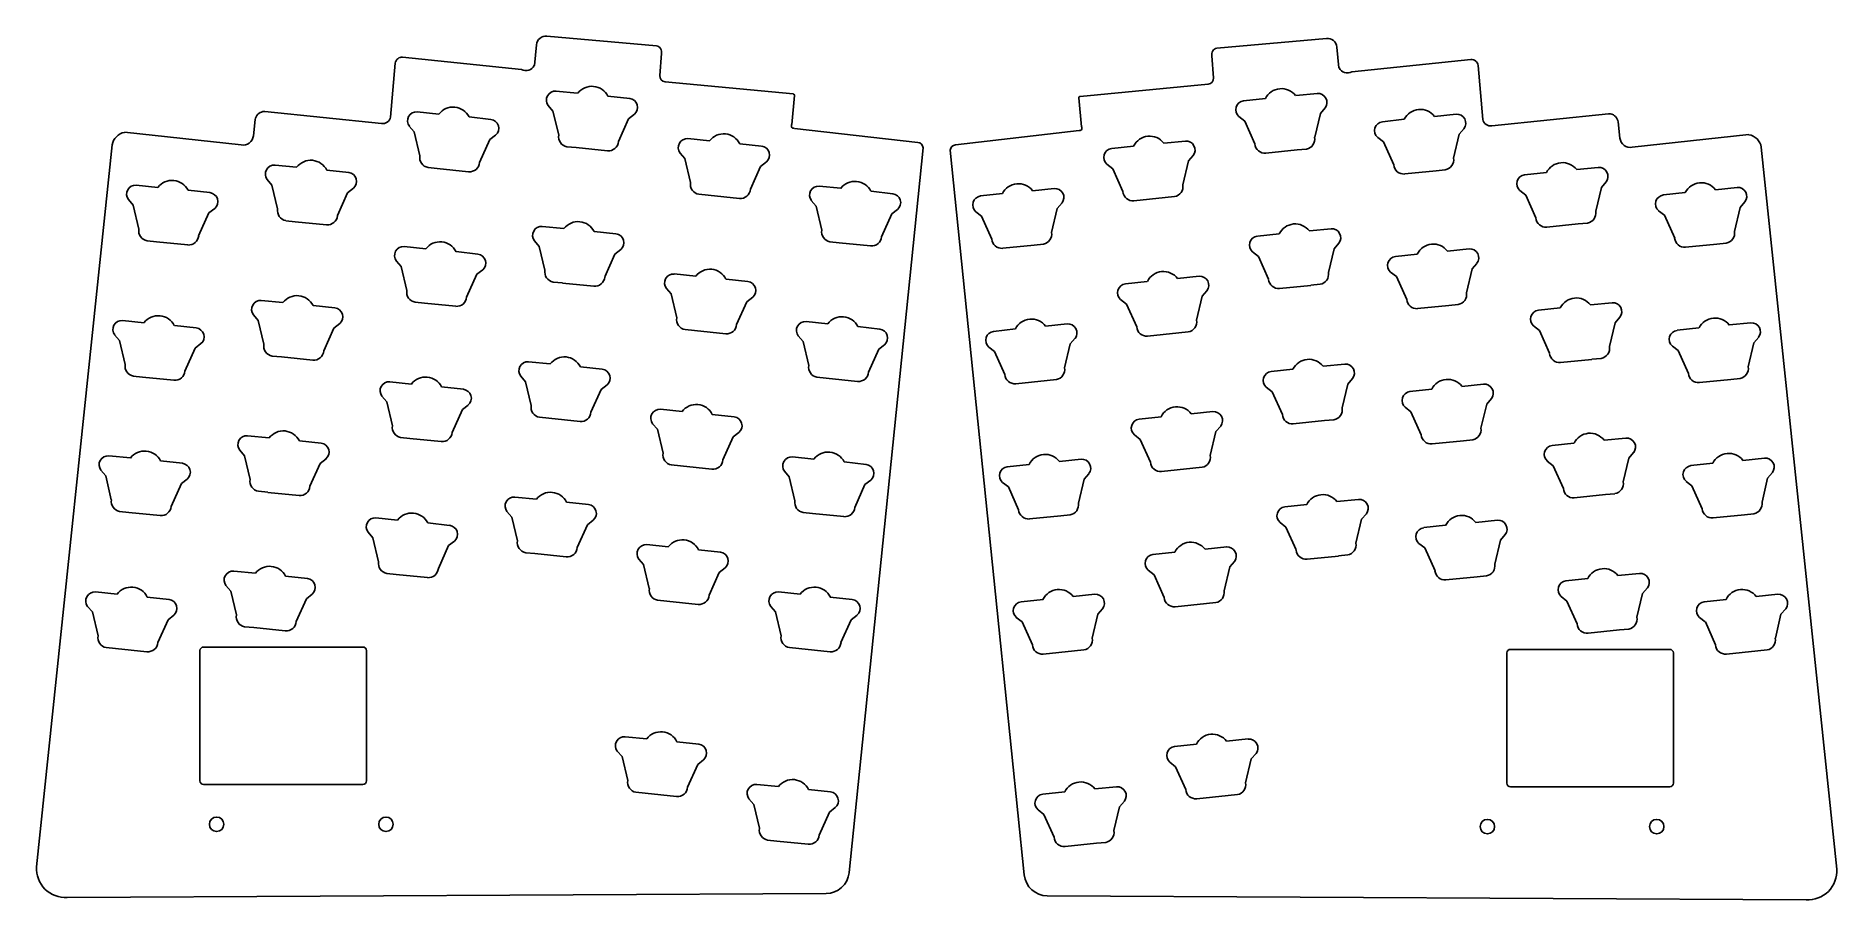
# Model space of a CAD drawing. Header units: millimetres. Extents: x -57 to 192, y 100 to 219.
import ezdxf

# ---------------------------------------------------------------- set-up
doc = ezdxf.new("R2010")
doc.units = ezdxf.units.MM
doc.header["$MEASUREMENT"] = 0
doc.layers.add('Mechanical1', color=6, linetype='Continuous', true_color=0xff00ff)

msp = doc.modelspace()

# ---------------------------------------------------------------- linework, layer by layer
at = {"layer": 'Mechanical1', "color": 5, "true_color": 0x0000ff}
for p, q in [((12.1, 217.75), (11.81, 214.87)), ((28.68, 217.59), (13.52, 218.92)), ((106.13, 217.27), (121.29, 218.59)), ((122.71, 217.43), (123, 214.55)), ((-7.42, 215.18), (-8.07, 207.74)), ((10.02, 214.32), (-6.4, 216.01)), ((29.37, 216.52), (29.14, 213.51)), ((105.44, 216.19), (105.67, 213.19)), ((124.79, 214), (141.21, 215.69)), ((142.23, 214.86), (142.88, 207.42)), ((47.59, 210.94), (29.9, 212.61)), ((87.22, 210.61), (104.92, 212.29)), ((14.38, 208.58), (13.72, 209.34)), ((17.79, 211.04), (14.8, 211.34)), ((24.99, 210.31), (21.97, 210.64)), ((47.77, 210.71), (47.37, 206.74)), ((87.04, 210.39), (87.44, 206.42)), ((109.82, 209.98), (112.84, 210.31)), ((117.02, 210.71), (120.01, 211.02)), ((-26.75, 207.4), (-27.01, 205.15)), ((-9.31, 206.86), (-25.45, 208.5)), ((-1.4, 208.16), (-4.39, 208.47)), ((5.8, 207.43), (2.78, 207.76)), ((15.17, 205.27), (14.38, 208.58)), ((24.84, 207.51), (23.43, 204.35)), ((25.65, 208.13), (24.84, 207.51)), ((109.16, 207.81), (109.97, 207.19)), ((109.97, 207.19), (111.38, 204.03)), ((119.65, 204.95), (120.43, 208.26)), ((120.43, 208.26), (121.09, 209.02)), ((129.01, 207.11), (132.03, 207.44)), ((136.21, 207.84), (139.2, 208.14)), ((144.12, 206.54), (160.26, 208.18)), ((161.56, 207.08), (161.82, 204.83)), ((-28.71, 203.91), (-44.82, 205.64)), ((-4.81, 205.7), (-5.47, 206.47)), ((-4.02, 202.4), (-4.81, 205.7)), ((5.65, 204.63), (4.24, 201.48)), ((6.46, 205.26), (5.65, 204.63)), ((36.02, 204.46), (33.03, 204.77)), ((64.79, 204.22), (47.74, 206.19)), ((70.02, 203.9), (87.08, 205.87)), ((98.79, 204.14), (101.78, 204.44)), ((128.35, 204.94), (129.16, 204.31)), ((129.16, 204.31), (130.57, 201.16)), ((138.83, 202.08), (139.62, 205.38)), ((139.62, 205.38), (140.28, 206.15)), ((163.52, 203.58), (179.63, 205.32)), ((-46.55, 203.91), (-57, 104.12)), ((17.59, 203.52), (16.3, 203.65)), ((21.92, 203.08), (17.59, 203.52)), ((32.61, 202), (31.95, 202.77)), ((33.39, 198.7), (32.61, 202)), ((43.22, 203.73), (40.2, 204.06)), ((65.53, 203.48), (58.8, 137.59)), ((69.28, 203.16), (76.01, 137.27)), ((91.59, 203.41), (94.61, 203.74)), ((101.42, 198.38), (102.2, 201.68)), ((102.2, 201.68), (102.86, 202.45)), ((112.89, 202.76), (117.22, 203.2)), ((117.22, 203.2), (118.51, 203.33)), ((181.36, 203.58), (191.81, 103.79)), ((-24.45, 198.35), (-25.11, 199.12)), ((-21.04, 200.81), (-24.03, 201.11)), ((-13.84, 200.08), (-16.86, 200.41)), ((-1.6, 200.65), (-2.88, 200.78)), ((2.73, 200.2), (-1.6, 200.64)), ((43.07, 200.93), (41.66, 197.78)), ((43.88, 201.56), (43.07, 200.93)), ((90.93, 201.24), (91.74, 200.61)), ((91.74, 200.61), (93.15, 197.45)), ((132.08, 199.88), (136.41, 200.32)), ((136.41, 200.32), (137.69, 200.45)), ((148.65, 199.76), (151.67, 200.08)), ((155.85, 200.49), (158.84, 200.79)), ((-40.22, 198.03), (-43.21, 198.34)), ((-33.02, 197.3), (-36.04, 197.63)), ((-23.67, 195.05), (-24.45, 198.35)), ((-13.99, 197.28), (-15.4, 194.13)), ((-13.18, 197.91), (-13.99, 197.28)), ((35.82, 196.95), (34.53, 197.08)), ((40.15, 196.5), (35.82, 196.94)), ((54.15, 197.9), (51.16, 198.2)), ((61.35, 197.16), (58.33, 197.49)), ((73.46, 196.84), (76.48, 197.17)), ((80.66, 197.57), (83.65, 197.88)), ((94.66, 196.18), (98.99, 196.62)), ((98.99, 196.62), (100.28, 196.75)), ((147.99, 197.58), (148.8, 196.96)), ((148.8, 196.96), (150.21, 193.8)), ((158.48, 194.72), (159.26, 198.03)), ((159.26, 198.03), (159.92, 198.79)), ((167.83, 196.98), (170.85, 197.31)), ((175.03, 197.71), (178.02, 198.01)), ((-43.63, 195.58), (-44.29, 196.34)), ((-42.85, 192.27), (-43.63, 195.58)), ((-33.17, 194.5), (-34.58, 191.35)), ((-32.36, 195.13), (-33.17, 194.5)), ((50.74, 195.44), (50.08, 196.2)), ((51.52, 192.13), (50.74, 195.44)), ((61.2, 194.37), (59.79, 191.21)), ((62.01, 194.99), (61.2, 194.37)), ((72.8, 194.67), (73.61, 194.04)), ((83.29, 191.81), (84.07, 195.12)), ((84.07, 195.12), (84.73, 195.88)), ((167.17, 194.81), (167.98, 194.18)), ((167.98, 194.18), (169.39, 191.03)), ((177.66, 191.95), (178.44, 195.25)), ((178.44, 195.25), (179.1, 196.02)), ((-21.24, 193.29), (-22.53, 193.42)), ((-16.91, 192.85), (-21.24, 193.29)), ((15.89, 192.33), (12.9, 192.64)), ((23.09, 191.6), (20.07, 191.93)), ((73.61, 194.04), (75.02, 190.89)), ((118.92, 192.01), (121.91, 192.31)), ((151.72, 192.53), (156.05, 192.97)), ((156.05, 192.97), (157.34, 193.1)), ((-40.42, 190.52), (-41.71, 190.65)), ((-36.09, 190.07), (-40.42, 190.51)), ((-3.19, 189.55), (-6.18, 189.85)), ((4.01, 188.82), (0.99, 189.15)), ((12.48, 189.88), (11.82, 190.64)), ((13.27, 186.57), (12.48, 189.88)), ((23.75, 189.43), (22.94, 188.81)), ((53.95, 190.38), (52.66, 190.51)), ((58.28, 189.94), (53.95, 190.38)), ((76.53, 189.61), (80.86, 190.05)), ((80.86, 190.06), (82.15, 190.19)), ((111.72, 191.28), (114.74, 191.61)), ((121.55, 186.25), (122.33, 189.55)), ((122.33, 189.55), (122.99, 190.32)), ((138, 189.22), (140.99, 189.53)), ((170.9, 189.75), (175.23, 190.19)), ((175.23, 190.2), (176.52, 190.33)), ((-6.6, 187.09), (-7.26, 187.85)), ((-5.81, 183.79), (-6.6, 187.09)), ((22.94, 188.8), (21.53, 185.65)), ((111.06, 189.11), (111.87, 188.48)), ((111.87, 188.48), (113.28, 185.33)), ((130.8, 188.49), (133.82, 188.82)), ((140.62, 183.46), (141.41, 186.77)), ((141.41, 186.77), (142.07, 187.53)), ((3.86, 186.02), (2.45, 182.86)), ((4.67, 186.64), (3.86, 186.02)), ((15.69, 184.82), (14.4, 184.95)), ((20.02, 184.37), (15.69, 184.81)), ((34.12, 185.76), (31.13, 186.06)), ((41.32, 185.03), (38.3, 185.36)), ((93.49, 184.7), (96.51, 185.03)), ((100.69, 185.43), (103.68, 185.74)), ((114.79, 184.05), (119.12, 184.49)), ((119.12, 184.5), (120.41, 184.63)), ((130.14, 186.32), (130.95, 185.7)), ((130.95, 185.7), (132.36, 182.54)), ((-22.94, 182.11), (-25.93, 182.41)), ((-15.74, 181.37), (-18.76, 181.7)), ((-3.39, 182.03), (-4.67, 182.16)), ((0.94, 181.59), (-3.39, 182.03)), ((30.71, 183.3), (30.05, 184.07)), ((31.49, 180), (30.71, 183.3)), ((41.17, 182.23), (39.76, 179.07)), ((41.98, 182.85), (41.17, 182.23)), ((92.83, 182.53), (93.64, 181.91)), ((93.64, 181.91), (95.05, 178.75)), ((103.32, 179.67), (104.1, 182.98)), ((104.1, 182.98), (104.76, 183.74)), ((133.87, 181.27), (138.2, 181.71)), ((138.2, 181.71), (139.49, 181.84)), ((157.75, 181.78), (160.74, 182.09)), ((-42.12, 179.33), (-45.11, 179.63)), ((-26.35, 179.65), (-27.01, 180.41)), ((-25.57, 176.34), (-26.35, 179.65)), ((-15.08, 179.2), (-15.89, 178.58)), ((52.35, 179.18), (49.36, 179.49)), ((150.55, 181.05), (153.57, 181.38)), ((160.38, 176.02), (161.16, 179.33)), ((161.16, 179.33), (161.82, 180.09)), ((176.93, 179.01), (179.92, 179.31)), ((-45.53, 176.87), (-46.19, 177.64)), ((-44.75, 173.57), (-45.53, 176.87)), ((-34.92, 178.6), (-37.94, 178.93)), ((-15.89, 178.58), (-17.3, 175.42)), ((33.92, 178.24), (32.63, 178.37)), ((38.25, 177.8), (33.92, 178.24)), ((48.94, 176.72), (48.28, 177.49)), ((49.72, 173.42), (48.94, 176.72)), ((59.55, 178.45), (56.53, 178.78)), ((75.26, 178.13), (78.28, 178.46)), ((82.46, 178.86), (85.45, 179.16)), ((85.87, 176.4), (86.53, 177.17)), ((96.56, 177.48), (100.89, 177.92)), ((100.89, 177.92), (102.18, 178.05)), ((149.89, 178.88), (150.7, 178.25)), ((150.7, 178.25), (152.11, 175.1)), ((169.73, 178.28), (172.75, 178.6)), ((180.34, 176.55), (181, 177.31)), ((-35.07, 175.8), (-36.48, 172.65)), ((-34.26, 176.43), (-35.07, 175.8)), ((-23.14, 174.59), (-24.43, 174.72)), ((-18.81, 174.15), (-23.14, 174.59)), ((59.4, 175.65), (57.99, 172.5)), ((60.21, 176.28), (59.4, 175.65)), ((74.6, 175.96), (75.41, 175.33)), ((75.41, 175.33), (76.82, 172.18)), ((85.09, 173.1), (85.87, 176.4)), ((153.62, 173.82), (157.95, 174.26)), ((157.95, 174.27), (159.24, 174.4)), ((169.07, 176.1), (169.88, 175.48)), ((169.88, 175.48), (171.29, 172.32)), ((179.56, 173.24), (180.34, 176.55)), ((-42.32, 171.81), (-43.61, 171.94)), ((-37.99, 171.37), (-42.32, 171.81)), ((10.58, 171.17), (9.92, 171.94)), ((13.99, 173.63), (11, 173.93)), ((21.19, 172.9), (18.17, 173.23)), ((52.15, 171.67), (50.86, 171.8)), ((113.62, 172.58), (116.64, 172.91)), ((120.82, 173.31), (123.81, 173.61)), ((-5.18, 170.85), (-8.18, 171.16)), ((2.01, 170.12), (-1.01, 170.45)), ((11.37, 167.87), (10.58, 171.17)), ((21.04, 170.1), (19.63, 166.95)), ((21.85, 170.73), (21.04, 170.1)), ((56.48, 171.22), (52.15, 171.66)), ((78.33, 170.9), (82.66, 171.34)), ((82.66, 171.34), (83.95, 171.47)), ((112.96, 170.4), (113.77, 169.78)), ((113.77, 169.78), (115.18, 166.62)), ((123.44, 167.54), (124.23, 170.85)), ((124.23, 170.85), (124.89, 171.61)), ((132.8, 169.8), (135.82, 170.13)), ((140, 170.53), (142.99, 170.83)), ((172.8, 171.05), (177.13, 171.49)), ((177.13, 171.49), (178.42, 171.62)), ((-8.6, 168.4), (-9.26, 169.16)), ((-7.81, 165.09), (-8.6, 168.4)), ((1.86, 167.32), (0.45, 164.17)), ((2.67, 167.95), (1.86, 167.33)), ((32.22, 167.05), (29.23, 167.36)), ((102.59, 166.73), (105.58, 167.04)), ((132.14, 167.63), (132.95, 167)), ((132.95, 167), (134.36, 163.85)), ((142.62, 164.77), (143.41, 168.07)), ((143.41, 168.07), (144.07, 168.84)), ((13.79, 166.11), (12.5, 166.25)), ((18.12, 165.67), (13.79, 166.11)), ((28.81, 164.6), (28.15, 165.36)), ((29.59, 161.29), (28.81, 164.6)), ((39.42, 166.32), (36.4, 166.65)), ((95.39, 166), (98.41, 166.33)), ((105.22, 160.97), (106, 164.27)), ((106, 164.27), (106.66, 165.04)), ((116.69, 165.35), (121.02, 165.79)), ((121.02, 165.79), (122.31, 165.92)), ((-24.84, 163.4), (-27.83, 163.71)), ((-17.64, 162.67), (-20.66, 163)), ((-5.38, 163.34), (-6.67, 163.47)), ((-1.06, 162.89), (-5.39, 163.33)), ((39.27, 163.53), (37.86, 160.37)), ((40.08, 164.15), (39.27, 163.53)), ((94.73, 163.83), (95.54, 163.2)), ((95.54, 163.2), (96.95, 160.05)), ((135.87, 162.57), (140.2, 163.01)), ((140.2, 163.02), (141.48, 163.15)), ((152.45, 162.35), (155.47, 162.68)), ((159.65, 163.08), (162.64, 163.38)), ((-44.02, 160.63), (-47.01, 160.93)), ((-36.82, 159.89), (-39.84, 160.22)), ((-28.25, 160.94), (-28.91, 161.71)), ((-27.47, 157.64), (-28.25, 160.94)), ((-17.79, 159.87), (-19.2, 156.72)), ((-16.98, 160.5), (-17.79, 159.87)), ((32.02, 159.54), (30.73, 159.67)), ((36.35, 159.09), (32.02, 159.53)), ((50.45, 160.48), (47.46, 160.78)), ((57.65, 159.75), (54.63, 160.08)), ((77.16, 159.42), (80.18, 159.75)), ((84.36, 160.16), (87.35, 160.46)), ((102.79, 159.22), (104.08, 159.35)), ((151.79, 160.18), (152.6, 159.55)), ((152.6, 159.55), (154.01, 156.4)), ((162.28, 157.32), (163.06, 160.62)), ((163.06, 160.62), (163.72, 161.39)), ((171.63, 159.57), (174.65, 159.9)), ((178.83, 160.3), (181.82, 160.61)), ((-47.43, 158.17), (-48.09, 158.93)), ((-46.65, 154.86), (-47.43, 158.17)), ((-36.97, 157.1), (-38.38, 153.94)), ((-36.16, 157.72), (-36.97, 157.1)), ((47.04, 158.02), (46.38, 158.79)), ((47.82, 154.72), (47.04, 158.02)), ((57.5, 156.95), (56.09, 153.79)), ((58.31, 157.57), (57.5, 156.95)), ((76.5, 157.25), (77.31, 156.63)), ((86.99, 154.39), (87.77, 157.7)), ((87.77, 157.7), (88.43, 158.46)), ((98.46, 158.77), (102.79, 159.21)), ((170.97, 157.4), (171.78, 156.77)), ((181.46, 154.54), (182.24, 157.85)), ((182.24, 157.85), (182.9, 158.61)), ((-25.04, 155.89), (-26.33, 156.02)), ((-20.71, 155.44), (-25.04, 155.88)), ((12.09, 154.93), (9.1, 155.23)), ((19.29, 154.19), (16.27, 154.52)), ((77.31, 156.63), (78.72, 153.47)), ((122.72, 154.6), (125.71, 154.91)), ((155.52, 155.12), (159.85, 155.56)), ((159.85, 155.56), (161.14, 155.69)), ((171.78, 156.77), (173.19, 153.62)), ((-44.22, 153.11), (-45.51, 153.24)), ((-39.89, 152.67), (-44.22, 153.11)), ((-7.09, 152.05), (-10.09, 152.35)), ((8.68, 152.47), (8.02, 153.23)), ((9.47, 149.16), (8.68, 152.47)), ((19.95, 152.02), (19.14, 151.4)), ((50.25, 152.96), (48.96, 153.09)), ((54.58, 152.52), (50.25, 152.96)), ((80.23, 152.2), (84.56, 152.64)), ((84.56, 152.64), (85.85, 152.77)), ((115.52, 153.87), (118.54, 154.2)), ((125.34, 148.84), (126.13, 152.15)), ((126.13, 152.15), (126.79, 152.91)), ((141.91, 151.73), (144.9, 152.03)), ((174.7, 152.34), (179.03, 152.78)), ((179.03, 152.79), (180.32, 152.92)), ((-10.51, 149.59), (-11.17, 150.36)), ((-9.72, 146.29), (-10.51, 149.59)), ((0.1, 151.32), (-2.92, 151.65)), ((19.14, 151.4), (17.73, 148.24)), ((114.86, 151.7), (115.67, 151.07)), ((115.67, 151.07), (117.08, 147.92)), ((134.71, 151), (137.73, 151.33)), ((145.32, 149.27), (145.98, 150.04)), ((-0.05, 148.52), (-1.46, 145.37)), ((0.76, 149.15), (-0.05, 148.52)), ((11.89, 147.41), (10.61, 147.54)), ((16.22, 146.97), (11.89, 147.41)), ((30.32, 148.35), (27.33, 148.65)), ((37.52, 147.62), (34.5, 147.95)), ((97.29, 147.3), (100.31, 147.63)), ((104.49, 148.03), (107.48, 148.33)), ((118.59, 146.64), (122.92, 147.08)), ((122.92, 147.09), (124.21, 147.22)), ((134.05, 148.82), (134.86, 148.2)), ((134.86, 148.2), (136.27, 145.04)), ((144.53, 145.97), (145.32, 149.27)), ((-26.74, 144.7), (-29.73, 145)), ((-7.29, 144.54), (-8.58, 144.67)), ((-2.97, 144.09), (-7.3, 144.53)), ((26.91, 145.89), (26.25, 146.66)), ((27.69, 142.59), (26.91, 145.89)), ((37.37, 144.82), (35.96, 141.67)), ((38.18, 145.45), (37.37, 144.82)), ((96.63, 145.12), (97.44, 144.5)), ((97.44, 144.5), (98.85, 141.34)), ((107.12, 142.27), (107.9, 145.57)), ((107.9, 145.57), (108.56, 146.34)), ((161.55, 144.38), (164.54, 144.68)), ((-45.86, 141.81), (-48.85, 142.11)), ((-30.15, 142.24), (-30.81, 143.01)), ((-29.37, 138.94), (-30.15, 142.24)), ((-19.54, 143.97), (-22.56, 144.3)), ((48.54, 141.81), (45.55, 142.11)), ((137.78, 143.77), (142.11, 144.21)), ((142.11, 144.21), (143.39, 144.34)), ((154.35, 143.64), (157.37, 143.97)), ((164.18, 138.61), (164.96, 141.92)), ((164.96, 141.92), (165.62, 142.68)), ((-49.27, 139.35), (-49.93, 140.12)), ((-38.66, 141.08), (-41.69, 141.41)), ((-19.69, 141.17), (-21.1, 138.01)), ((-18.88, 141.79), (-19.69, 141.17)), ((30.12, 140.83), (28.83, 140.97)), ((34.45, 140.39), (30.12, 140.83)), ((45.13, 139.35), (44.47, 140.12)), ((55.74, 141.08), (52.71, 141.41)), ((79.07, 140.75), (82.1, 141.08)), ((86.27, 141.49), (89.26, 141.79)), ((89.68, 139.03), (90.34, 139.79)), ((100.36, 140.07), (104.69, 140.51)), ((104.69, 140.51), (105.98, 140.64)), ((153.69, 141.47), (154.5, 140.85)), ((154.5, 140.85), (155.91, 137.69)), ((173.47, 140.75), (176.5, 141.08)), ((180.67, 141.49), (183.66, 141.79)), ((184.08, 139.03), (184.74, 139.79)), ((-48.49, 136.05), (-49.27, 139.35)), ((-38.81, 138.28), (-40.22, 135.12)), ((-38, 138.9), (-38.81, 138.28)), ((-26.94, 137.18), (-28.23, 137.31)), ((-22.61, 136.74), (-26.94, 137.18)), ((45.91, 136.05), (45.13, 139.35)), ((55.59, 138.28), (54.18, 135.12)), ((58.8, 137.59), (55.3, 103.32)), ((56.4, 138.9), (55.59, 138.28)), ((76.01, 137.27), (79.51, 103)), ((78.41, 138.58), (79.22, 137.96)), ((79.23, 137.96), (80.63, 134.8)), ((88.9, 135.72), (89.68, 139.03)), ((161.75, 136.86), (163.04, 136.99)), ((172.81, 138.58), (173.62, 137.96)), ((173.63, 137.96), (175.03, 134.8)), ((183.3, 135.72), (184.08, 139.03)), ((-46.06, 134.29), (-47.35, 134.42)), ((-11.9, 134.5), (-33.9, 134.5)), ((48.34, 134.29), (47.05, 134.42)), ((157.42, 136.42), (161.75, 136.86)), ((-41.73, 133.85), (-46.06, 134.29)), ((-34.4, 116), (-34.4, 134)), ((-11.4, 116), (-11.4, 134)), ((52.67, 133.85), (48.34, 134.29)), ((82.14, 133.53), (86.47, 133.97)), ((86.47, 133.97), (87.76, 134.1)), ((146.21, 115.68), (146.21, 133.68)), ((146.71, 134.18), (168.71, 134.18)), ((169.21, 115.68), (169.21, 133.68)), ((176.54, 133.53), (180.87, 133.97)), ((180.87, 133.97), (182.16, 134.1)), ((27.34, 121.81), (24.35, 122.11)), ((23.93, 119.35), (23.27, 120.12)), ((34.54, 121.08), (31.51, 121.41)), ((100.27, 120.75), (103.3, 121.08)), ((107.47, 121.49), (110.46, 121.79)), ((110.88, 119.03), (111.54, 119.79)), ((24.71, 116.05), (23.93, 119.35)), ((34.39, 118.28), (32.98, 115.12)), ((35.2, 118.9), (34.39, 118.28)), ((99.61, 118.58), (100.42, 117.96)), ((100.43, 117.96), (101.83, 114.8)), ((110.1, 115.72), (110.88, 119.03)), ((-11.9, 115.5), (-33.9, 115.5)), ((45.54, 115.21), (42.55, 115.51)), ((52.74, 114.48), (49.71, 114.81)), ((82.07, 114.15), (85.1, 114.48)), ((89.27, 114.89), (92.26, 115.19)), ((146.71, 115.18), (168.71, 115.18)), ((27.14, 114.29), (25.85, 114.42)), ((31.47, 113.85), (27.14, 114.29)), ((42.13, 112.75), (41.47, 113.52)), ((42.91, 109.45), (42.13, 112.75)), ((53.4, 112.3), (52.59, 111.68)), ((91.9, 109.12), (92.68, 112.43)), ((92.68, 112.43), (93.34, 113.19)), ((103.34, 113.53), (107.67, 113.97)), ((107.67, 113.97), (108.96, 114.1)), ((52.59, 111.68), (51.18, 108.52)), ((81.41, 111.98), (82.22, 111.36)), ((82.23, 111.36), (83.63, 108.2)), ((45.34, 107.69), (44.05, 107.82)), ((49.67, 107.25), (45.34, 107.69)), ((85.14, 106.93), (89.47, 107.37)), ((89.47, 107.37), (90.76, 107.5)), ((52.13, 100.44), (-52.75, 99.86)), ((82.68, 100.11), (187.56, 99.54))]:
    msp.add_line(p, q, dxfattribs=at)
at = {"layer": 'Mechanical1', "color": 5, "true_color": 0x0000ff, "extrusion": (0, 0, -1)}
for centre in [(32.1, 110), (8.7, 110)]:
    msp.add_circle(centre, 1, dxfattribs=at)
at = {"layer": 'Mechanical1', "color": 5, "true_color": 0x0000ff}
for centre in [(143.51, 109.68), (166.91, 109.68)]:
    msp.add_circle(centre, 1, dxfattribs=at)
at = {"layer": 'Mechanical1', "color": 5, "true_color": 0x0000ff, "extrusion": (0, 0, -1)}
for centre, radius, start, end in [((-13.39, 217.62), 1.3, 5.7256, 95.8795), ((-28.52, 216.73), 0.878, 100.7866, 193.9915), ((6.49, 215.09), 0.929, 5.7707, 95.9796), ((-10.64, 215.49), 1.32, 207.9755, 297.9676), ((-19.76, 209.53), 2.47, 37.455, 153.556), ((-29.97, 213.45), 0.835, 275.2885, 4.3892), ((-0.57, 206.66), 2.47, 37.455, 153.556), ((-14.71, 210.1), 1.24, 322.448, 94.416), ((-24.84, 209.07), 1.24, 97.184, 229.152), ((-47.57, 210.73), 0.204, 95.4169, 185.8163), ((25.53, 207.28), 1.23, 5.7455, 81.3275), ((25.56, 207.5), 1.01, 81.0971, 96.0038), ((9.13, 207.92), 1.07, 189.7472, 279.748), ((4.48, 207.23), 1.24, 322.448, 94.416), ((-5.65, 206.2), 1.24, 97.184, 229.152), ((-37.28, 207.77), 10.13, 185.8329, 187.1973), ((44.42, 203.51), 2.16, 10.4268, 79.5725), ((28.44, 205.32), 1.44, 186.5094, 280.9859), ((-16.55, 205.03), 1.4, 279.92, 9.92), ((-22.04, 204.47), 1.4, 184.899, 274.899), ((-32.94, 203.53), 1.24, 322.448, 94.416), ((-37.98, 202.96), 2.47, 37.455, 153.556), ((-47.6, 206.47), 0.265, 274.3095, 7.2147), ((-47.39, 203.4), 2.81, 93.8914, 97.0151), ((-64.78, 203.48), 0.743, 90.2998, 179.7002), ((19.08, 199.31), 2.47, 37.455, 153.556), ((2.64, 202.16), 1.4, 279.92, 9.92), ((-43.07, 202.5), 1.24, 97.184, 229.152), ((24.13, 199.87), 1.24, 322.448, 94.416), ((14, 198.85), 1.24, 97.184, 229.152), ((-2.85, 201.59), 1.4, 184.899, 274.899), ((43.3, 197.1), 1.24, 322.448, 94.416), ((38.26, 196.53), 2.47, 37.455, 153.556), ((33.17, 196.07), 1.24, 97.184, 229.152), ((-34.77, 198.46), 1.4, 279.92, 9.92), ((-40.27, 197.89), 1.4, 184.899, 274.899), ((-51.07, 196.96), 1.24, 322.448, 94.416), ((-56.11, 196.39), 2.47, 37.455, 153.556), ((-61.19, 195.93), 1.24, 97.184, 229.152), ((22.29, 194.81), 1.4, 279.92, 9.92), ((41.47, 192.03), 1.4, 279.92, 9.92), ((16.79, 194.24), 1.4, 184.899, 274.899), ((-12.81, 191.4), 1.24, 322.448, 94.416), ((-17.86, 190.83), 2.47, 37.455, 153.556), ((-52.9, 191.89), 1.4, 279.92, 9.92), ((35.97, 191.46), 1.4, 184.899, 274.899), ((6.27, 188.61), 1.24, 322.448, 94.416), ((1.22, 188.04), 2.47, 37.455, 153.556), ((-22.94, 190.37), 1.24, 97.184, 229.152), ((-58.4, 191.33), 1.4, 184.899, 274.899), ((-3.86, 187.58), 1.24, 97.184, 229.152), ((-36.08, 184.25), 2.47, 37.455, 153.556), ((-14.65, 186.33), 1.4, 279.92, 9.92), ((-20.14, 185.76), 1.4, 184.899, 274.899), ((-31.04, 184.82), 1.24, 322.448, 94.416), ((-41.17, 183.79), 1.24, 97.184, 229.152), ((26.02, 181.17), 1.24, 322.448, 94.416), ((20.98, 180.6), 2.47, 37.455, 153.556), ((4.43, 183.54), 1.4, 279.92, 9.92), ((-1.06, 182.98), 1.4, 184.899, 274.899), ((45.2, 178.39), 1.24, 322.448, 94.416), ((40.16, 177.83), 2.47, 37.455, 153.556), ((15.9, 180.14), 1.24, 97.184, 229.152), ((-32.87, 179.75), 1.4, 279.92, 9.92), ((-49.27, 178.25), 1.24, 322.448, 94.416), ((-54.31, 177.68), 2.47, 37.455, 153.556), ((35.07, 177.37), 1.24, 97.184, 229.152), ((-38.37, 179.19), 1.4, 184.899, 274.899), ((-59.39, 177.22), 1.24, 97.184, 229.152), ((24.19, 176.1), 1.4, 279.92, 9.92), ((18.69, 175.54), 1.4, 184.899, 274.899), ((-15.96, 172.13), 2.47, 37.455, 153.556), ((43.36, 173.33), 1.4, 279.92, 9.92), ((37.87, 172.76), 1.4, 184.899, 274.899), ((3.22, 169.35), 2.47, 37.455, 153.556), ((-10.91, 172.69), 1.24, 322.448, 94.416), ((-21.04, 171.67), 1.24, 97.184, 229.152), ((-51.1, 173.18), 1.4, 279.92, 9.92), ((-56.6, 172.61), 1.4, 184.899, 274.899), ((8.27, 169.92), 1.24, 322.448, 94.416), ((-1.86, 168.89), 1.24, 97.184, 229.152), ((-12.75, 167.63), 1.4, 279.92, 9.92), ((-18.24, 167.06), 1.4, 184.899, 274.899), ((-29.14, 166.12), 1.24, 322.448, 94.416), ((-34.18, 165.55), 2.47, 37.455, 153.556), ((22.88, 161.9), 2.47, 37.455, 153.556), ((6.43, 164.85), 1.4, 279.92, 9.92), ((-39.27, 165.09), 1.24, 97.184, 229.152), ((27.92, 162.47), 1.24, 322.448, 94.416), ((17.8, 161.44), 1.24, 97.184, 229.152), ((0.94, 164.28), 1.4, 184.899, 274.899), ((47.1, 159.69), 1.24, 322.448, 94.416), ((42.06, 159.12), 2.47, 37.455, 153.556), ((36.97, 158.66), 1.24, 97.184, 229.152), ((-30.98, 161.05), 1.4, 279.92, 9.92), ((-36.47, 160.48), 1.4, 184.899, 274.899), ((-47.37, 159.54), 1.24, 322.448, 94.416), ((-52.41, 158.98), 2.47, 37.455, 153.556), ((-57.49, 158.51), 1.24, 97.184, 229.152), ((26.09, 157.4), 1.4, 279.92, 9.92), ((45.26, 154.62), 1.4, 279.92, 9.92), ((20.59, 156.83), 1.4, 184.899, 274.899), ((-9.01, 153.99), 1.24, 322.448, 94.416), ((-14.06, 153.42), 2.47, 37.455, 153.556), ((-49.2, 154.47), 1.4, 279.92, 9.92), ((39.77, 154.06), 1.4, 184.899, 274.899), ((10.18, 151.12), 1.24, 322.448, 94.416), ((5.13, 150.55), 2.47, 37.455, 153.556), ((-19.14, 152.96), 1.24, 97.184, 229.152), ((-54.7, 153.91), 1.4, 184.899, 274.899), ((0.05, 150.09), 1.24, 97.184, 229.152), ((-32.28, 146.85), 2.47, 37.455, 153.556), ((-10.85, 148.92), 1.4, 279.92, 9.92), ((-16.34, 148.36), 1.4, 184.899, 274.899), ((-27.24, 147.42), 1.24, 322.448, 94.416), ((-37.37, 146.39), 1.24, 97.184, 229.152), ((29.82, 143.76), 1.24, 322.448, 94.416), ((24.78, 143.19), 2.47, 37.455, 153.556), ((8.34, 146.05), 1.4, 279.92, 9.92), ((2.85, 145.48), 1.4, 184.899, 274.899), ((48.95, 140.87), 1.24, 322.448, 94.416), ((43.9, 140.31), 2.47, 37.455, 153.556), ((19.7, 142.73), 1.24, 97.184, 229.152), ((-29.08, 142.35), 1.4, 279.92, 9.92), ((-45.45, 140.87), 1.24, 322.448, 94.416), ((-50.5, 140.31), 2.47, 37.455, 153.556), ((38.82, 139.84), 1.24, 97.184, 229.152), ((-34.57, 141.78), 1.4, 184.899, 274.899), ((-55.58, 139.84), 1.24, 97.184, 229.152), ((27.99, 138.69), 1.4, 279.92, 9.92), ((22.49, 138.13), 1.4, 184.899, 274.899), ((47.11, 135.8), 1.4, 279.92, 9.92), ((41.61, 135.24), 1.4, 184.899, 274.899), ((33.9, 134), 0.5, 0, 90), ((11.9, 134), 0.5, 90, 180), ((-47.29, 135.8), 1.4, 279.92, 9.92), ((-52.79, 135.24), 1.4, 184.899, 274.899), ((-24.25, 120.87), 1.24, 322.448, 94.416), ((-29.3, 120.31), 2.47, 37.455, 153.556), ((-34.38, 119.84), 1.24, 97.184, 229.152), ((33.9, 116), 0.5, 270.0003, 0), ((11.9, 116), 0.5, 179.9997, 269.9997), ((-26.09, 115.8), 1.4, 279.92, 9.92), ((-31.59, 115.24), 1.4, 184.899, 274.899), ((-42.45, 114.27), 1.24, 322.448, 94.416), ((-47.5, 113.71), 2.47, 37.455, 153.556), ((-52.58, 113.24), 1.24, 97.184, 229.152), ((-44.29, 109.2), 1.4, 279.92, 9.92), ((-49.79, 108.64), 1.4, 184.899, 274.899), ((52.94, 103.93), 4.07, 267.4012, 2.5988), ((-52.11, 103.64), 3.21, 185.8286, 269.7042)]:
    msp.add_arc(centre, radius, start, end, dxfattribs=at)
at = {"layer": 'Mechanical1', "color": 5, "true_color": 0x0000ff}
for centre, radius, start, end in [((106.29, 216.41), 0.878, 100.7866, 193.9915), ((121.42, 217.3), 1.3, 5.7256, 95.8795), ((124.17, 215.16), 1.32, 207.9755, 297.9676), ((141.31, 214.77), 0.929, 5.7707, 95.9796), ((104.84, 213.12), 0.835, 275.2885, 4.3892), ((115.05, 209.21), 2.47, 37.455, 153.556), ((87.24, 210.41), 0.204, 95.4169, 185.8163), ((109.97, 208.75), 1.24, 97.184, 229.152), ((120.1, 209.78), 1.24, 322.448, 94.416), ((129.16, 205.88), 1.24, 97.184, 229.152), ((134.24, 206.34), 2.47, 37.455, 153.556), ((139.29, 206.9), 1.24, 322.448, 94.416), ((143.94, 207.6), 1.07, 189.7472, 279.748), ((160.37, 207.18), 1.01, 81.0971, 96.0038), ((160.34, 206.96), 1.23, 5.7455, 81.3275), ((87.42, 203.08), 2.81, 93.8914, 97.0151), ((87.21, 206.15), 0.265, 274.3095, 7.2147), ((97.53, 207.45), 10.13, 185.8329, 187.1973), ((96.83, 202.64), 2.47, 37.455, 153.556), ((101.87, 203.2), 1.24, 322.448, 94.416), ((118.26, 204.71), 1.4, 279.92, 9.92), ((163.25, 204.99), 1.44, 186.5094, 280.9859), ((179.24, 203.19), 2.16, 10.4268, 79.5725), ((70.03, 203.15), 0.743, 90.2998, 179.7002), ((91.74, 202.17), 1.24, 97.184, 229.152), ((112.77, 204.15), 1.4, 184.899, 274.899), ((137.45, 201.84), 1.4, 279.92, 9.92), ((131.96, 201.27), 1.4, 184.899, 274.899), ((148.81, 198.52), 1.24, 97.184, 229.152), ((153.89, 198.98), 2.47, 37.455, 153.556), ((158.94, 199.55), 1.24, 322.448, 94.416), ((73.62, 195.61), 1.24, 97.184, 229.152), ((78.7, 196.07), 2.47, 37.455, 153.556), ((83.75, 196.64), 1.24, 322.448, 94.416), ((94.54, 197.57), 1.4, 184.899, 274.899), ((100.04, 198.14), 1.4, 279.92, 9.92), ((167.98, 195.75), 1.24, 97.184, 229.152), ((173.07, 196.21), 2.47, 37.455, 153.556), ((178.11, 196.78), 1.24, 322.448, 94.416), ((157.1, 194.48), 1.4, 279.92, 9.92), ((81.91, 191.57), 1.4, 279.92, 9.92), ((116.95, 190.51), 2.47, 37.455, 153.556), ((122, 191.08), 1.24, 322.448, 94.416), ((151.6, 193.92), 1.4, 184.899, 274.899), ((176.28, 191.71), 1.4, 279.92, 9.92), ((76.41, 191), 1.4, 184.899, 274.899), ((111.87, 190.05), 1.24, 97.184, 229.152), ((136.03, 187.72), 2.47, 37.455, 153.556), ((141.08, 188.29), 1.24, 322.448, 94.416), ((170.78, 191.14), 1.4, 184.899, 274.899), ((130.95, 187.26), 1.24, 97.184, 229.152), ((93.64, 183.47), 1.24, 97.184, 229.152), ((98.73, 183.93), 2.47, 37.455, 153.556), ((103.77, 184.5), 1.24, 322.448, 94.416), ((114.67, 185.44), 1.4, 184.899, 274.899), ((120.16, 186.01), 1.4, 279.92, 9.92), ((133.75, 182.66), 1.4, 184.899, 274.899), ((139.24, 183.22), 1.4, 279.92, 9.92), ((155.79, 180.28), 2.47, 37.455, 153.556), ((160.84, 180.85), 1.24, 322.448, 94.416), ((80.5, 177.36), 2.47, 37.455, 153.556), ((101.94, 179.43), 1.4, 279.92, 9.92), ((150.71, 179.82), 1.24, 97.184, 229.152), ((174.97, 177.5), 2.47, 37.455, 153.556), ((180.01, 178.07), 1.24, 322.448, 94.416), ((75.42, 176.9), 1.24, 97.184, 229.152), ((85.55, 177.92), 1.24, 322.448, 94.416), ((96.44, 178.87), 1.4, 184.899, 274.899), ((169.88, 177.04), 1.24, 97.184, 229.152), ((118.85, 171.8), 2.47, 37.455, 153.556), ((153.5, 175.21), 1.4, 184.899, 274.899), ((159, 175.78), 1.4, 279.92, 9.92), ((78.21, 172.29), 1.4, 184.899, 274.899), ((83.71, 172.86), 1.4, 279.92, 9.92), ((113.77, 171.34), 1.24, 97.184, 229.152), ((123.9, 172.37), 1.24, 322.448, 94.416), ((172.68, 172.44), 1.4, 184.899, 274.899), ((178.18, 173), 1.4, 279.92, 9.92), ((132.95, 168.57), 1.24, 97.184, 229.152), ((138.03, 169.03), 2.47, 37.455, 153.556), ((143.08, 169.6), 1.24, 322.448, 94.416), ((100.63, 165.23), 2.47, 37.455, 153.556), ((105.67, 165.8), 1.24, 322.448, 94.416), ((122.06, 167.3), 1.4, 279.92, 9.92), ((95.54, 164.77), 1.24, 97.184, 229.152), ((116.57, 166.74), 1.4, 184.899, 274.899), ((141.24, 164.53), 1.4, 279.92, 9.92), ((135.75, 163.96), 1.4, 184.899, 274.899), ((152.61, 161.12), 1.24, 97.184, 229.152), ((157.69, 161.58), 2.47, 37.455, 153.556), ((162.74, 162.14), 1.24, 322.448, 94.416), ((77.32, 158.19), 1.24, 97.184, 229.152), ((82.4, 158.65), 2.47, 37.455, 153.556), ((87.45, 159.22), 1.24, 322.448, 94.416), ((98.34, 160.16), 1.4, 184.899, 274.899), ((103.84, 160.73), 1.4, 279.92, 9.92), ((171.78, 158.34), 1.24, 97.184, 229.152), ((176.87, 158.8), 2.47, 37.455, 153.556), ((181.91, 159.37), 1.24, 322.448, 94.416), ((160.9, 157.08), 1.4, 279.92, 9.92), ((85.61, 154.15), 1.4, 279.92, 9.92), ((120.75, 153.1), 2.47, 37.455, 153.556), ((125.8, 153.67), 1.24, 322.448, 94.416), ((155.4, 156.51), 1.4, 184.899, 274.899), ((180.08, 154.3), 1.4, 279.92, 9.92), ((80.11, 153.59), 1.4, 184.899, 274.899), ((115.67, 152.64), 1.24, 97.184, 229.152), ((139.94, 150.22), 2.47, 37.455, 153.556), ((144.99, 150.79), 1.24, 322.448, 94.416), ((174.58, 153.73), 1.4, 184.899, 274.899), ((134.86, 149.76), 1.24, 97.184, 229.152), ((97.44, 146.06), 1.24, 97.184, 229.152), ((102.53, 146.52), 2.47, 37.455, 153.556), ((107.57, 147.09), 1.24, 322.448, 94.416), ((118.47, 148.03), 1.4, 184.899, 274.899), ((123.96, 148.6), 1.4, 279.92, 9.92), ((137.66, 145.16), 1.4, 184.899, 274.899), ((143.15, 145.72), 1.4, 279.92, 9.92), ((159.59, 142.87), 2.47, 37.455, 153.556), ((164.64, 143.44), 1.24, 322.448, 94.416), ((84.31, 139.98), 2.47, 37.455, 153.556), ((105.74, 142.02), 1.4, 279.92, 9.92), ((154.51, 142.41), 1.24, 97.184, 229.152), ((178.71, 139.98), 2.47, 37.455, 153.556), ((79.23, 139.52), 1.24, 97.184, 229.152), ((89.36, 140.55), 1.24, 322.448, 94.416), ((100.24, 141.46), 1.4, 184.899, 274.899), ((173.63, 139.52), 1.24, 97.184, 229.152), ((183.76, 140.55), 1.24, 322.448, 94.416), ((157.3, 137.81), 1.4, 184.899, 274.899), ((162.8, 138.37), 1.4, 279.92, 9.92), ((82.02, 134.92), 1.4, 184.899, 274.899), ((87.52, 135.48), 1.4, 279.92, 9.92), ((176.42, 134.92), 1.4, 184.899, 274.899), ((181.92, 135.48), 1.4, 279.92, 9.92), ((146.71, 133.68), 0.5, 90, 180), ((168.71, 133.68), 0.5, 0, 90), ((105.51, 119.98), 2.47, 37.455, 153.556), ((100.43, 119.52), 1.24, 97.184, 229.152), ((110.56, 120.55), 1.24, 322.448, 94.416), ((87.31, 113.38), 2.47, 37.455, 153.556), ((92.36, 113.95), 1.24, 322.448, 94.416), ((103.22, 114.92), 1.4, 184.899, 274.899), ((108.72, 115.48), 1.4, 279.92, 9.92), ((146.71, 115.68), 0.5, 179.9997, 269.9997), ((168.71, 115.68), 0.5, 270.0003, 0), ((82.23, 112.92), 1.24, 97.184, 229.152), ((85.02, 108.32), 1.4, 184.899, 274.899), ((90.52, 108.88), 1.4, 279.92, 9.92), ((82.7, 103.32), 3.21, 185.8286, 269.7042), ((187.75, 103.61), 4.07, 267.4012, 2.5988)]:
    msp.add_arc(centre, radius, start, end, dxfattribs=at)

doc.saveas('drawing.dxf')
